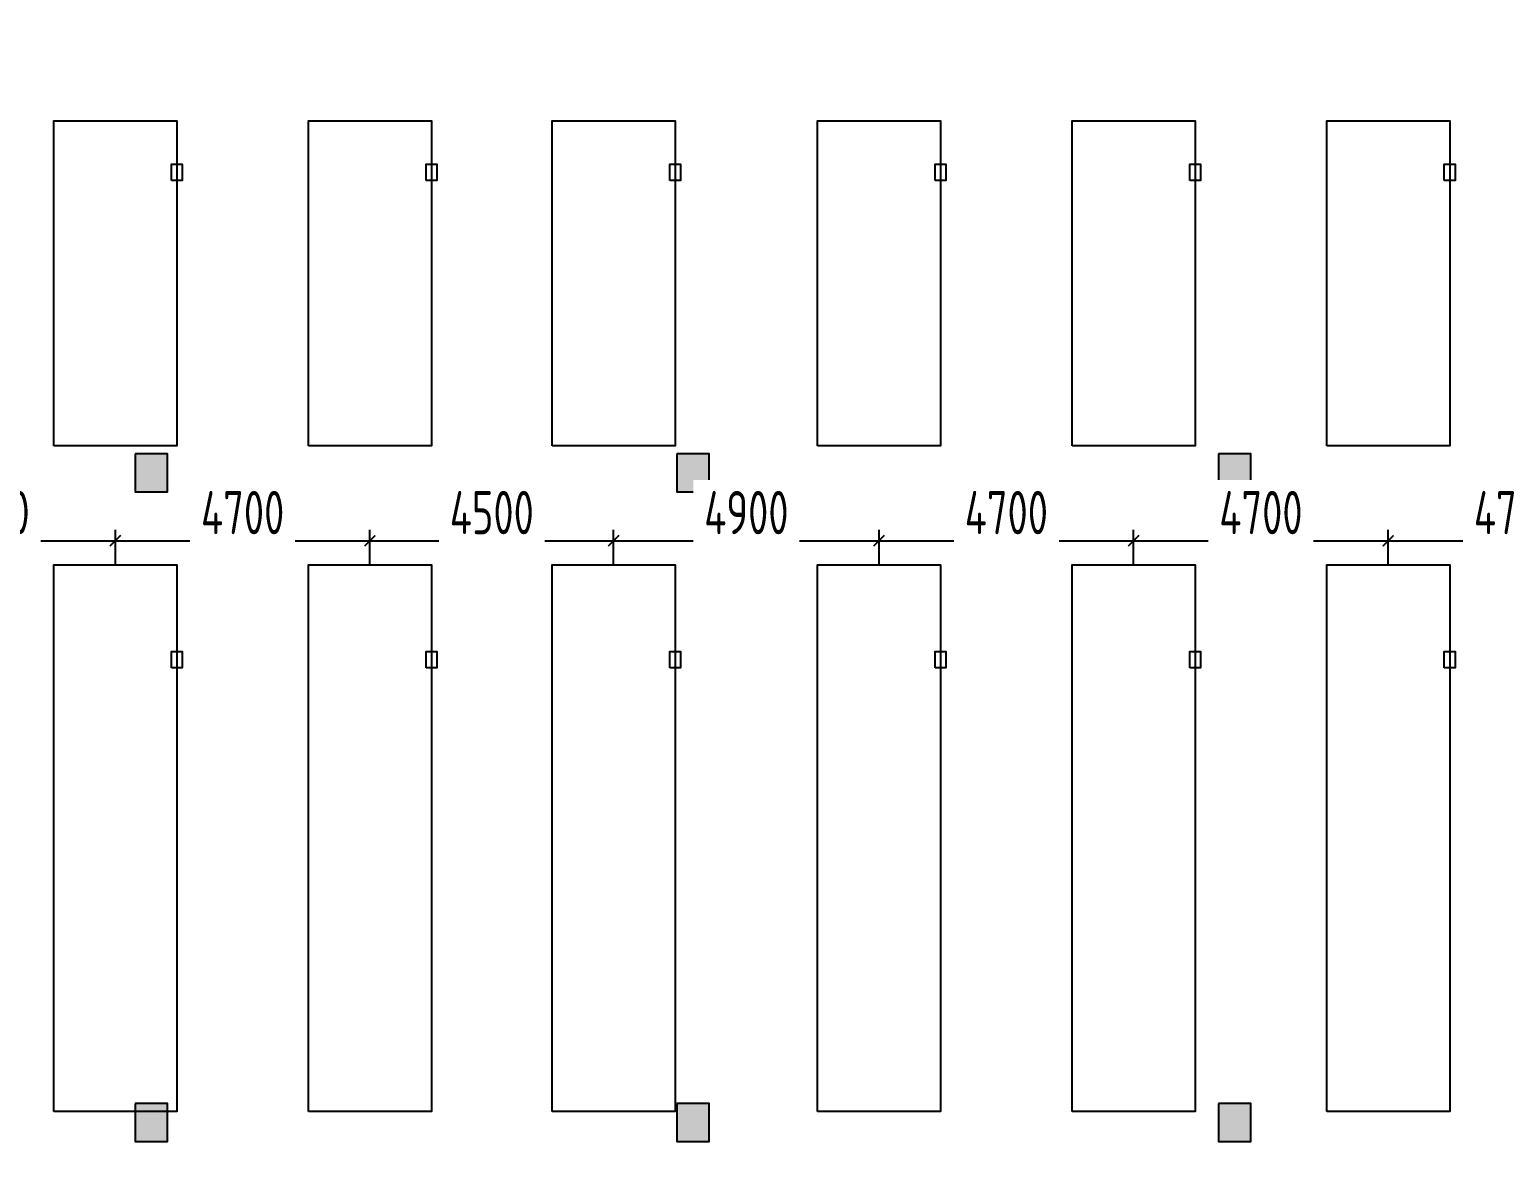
# Model space of a CAD drawing. Header units: inches. Extents: x -26985 to 86262, y -10753 to 149570.
# Drawn here: x 30181 to 57431, y 33005 to 53676 of the extents above; entities that cross this region are included whole.
import ezdxf

# ---------------------------------------------------------------- set-up
doc = ezdxf.new("R2010")
doc.units = ezdxf.units.IN
doc.header["$MEASUREMENT"] = 0
doc.layers.add('COLUMN', color=6, linetype='Continuous')
doc.layers.add('雨水管', color=7, linetype='Continuous')
doc.styles.add('JY-GB', font='gbenor.shx', dxfattribs={"width": 0.8, "bigfont": 'gbcbig.shx'})
doc.dimstyles.new('JY-800', dxfattribs={"dimscale": 400, "dimtxt": 2, "dimasz": 0.5, "dimexe": 0.5, "dimexo": 0, "dimgap": 0.3, "dimtad": 1, "dimdec": 0, "dimtxsty": 'JY-GB', "dimblk": 'ARCHTICK', "dimcen": 2.5, "dimclrd": 86, "dimclre": 86, "dimclrt": 7, "dimadec": 0, "dimazin": 0, "dimtfac": 1, "dimtdec": 0, "dimtmove": 0, "dimatfit": 3, "dimfxl": 1, "dimtfill": 1, "dimlwd": 25, "dimlwe": 25, "dimarcsym": 0})

# ---------------------------------------------------------------- blocks, each defined once
blk = doc.blocks.new('柱左')
at = {"layer": '雨水管'}
h = blk.add_hatch(color=256, dxfattribs=at)
h.paths.add_polyline_path([(26931, -42099), (26931, -42699), (27531, -42699), (27531, -42099)])
h.paths.add_polyline_path([(37351, -42099), (36751, -42099), (36751, -42699), (37351, -42699)])
h.paths.add_polyline_path([(47401, -42099), (46701, -42099), (46701, -42699), (47401, -42699)])
h.paths.add_polyline_path([(59401, -42699), (59401, -42099), (58701, -42099), (58701, -42699)])
h.paths.add_polyline_path([(68401, -42099), (67701, -42099), (67701, -42699), (68401, -42699)])
h.paths.add_polyline_path([(81461, -42699), (81461, -42099), (80761, -42099), (80761, -42699)])
h.paths.add_polyline_path([(82301, -42099), (81601, -42099), (81601, -42699), (82301, -42699)])
h.paths.add_polyline_path([(94901, -42099), (94201, -42099), (94201, -42699), (94901, -42699)])
h.paths.add_polyline_path([(102301, -42699), (102801, -42699), (102801, -42099), (102301, -42099)])
h.paths.add_polyline_path([(110851, -42699), (110851, -42099), (110251, -42099), (110251, -42699)])
h.paths.add_polyline_path([(110251, -52699), (110851, -52699), (110851, -52099), (110251, -52099)])
h.paths.add_polyline_path([(102801, -52699), (102801, -52099), (102301, -52099), (102301, -52699)])
h.paths.add_polyline_path([(94901, -52699), (94901, -52099), (94201, -52099), (94201, -52699)])
h.paths.add_polyline_path([(82301, -52099), (81601, -52099), (81601, -52699), (82301, -52699)])
h.paths.add_polyline_path([(81461, -52099), (80761, -52099), (80761, -52699), (81461, -52699)])
h.paths.add_polyline_path([(67701, -52099), (67701, -52699), (68401, -52699), (68401, -52099)])
h.paths.add_polyline_path([(58701, -52099), (58701, -52699), (59401, -52699), (59401, -52099)])
h.paths.add_polyline_path([(47401, -52699), (47401, -52099), (46701, -52099), (46701, -52699)])
h.paths.add_polyline_path([(36751, -52699), (37351, -52699), (37351, -52099), (36751, -52099)])
h.paths.add_polyline_path([(27531, -52099), (26931, -52099), (26931, -52699), (27531, -52699)])
h.paths.add_polyline_path([(26191, -52099), (26191, -52699), (26791, -52699), (26791, -52099)])
h.paths.add_polyline_path([(26191, -47699), (26791, -47699), (26791, -47099), (26191, -47099)])
h.paths.add_polyline_path([(26191, -62699), (26791, -62699), (26791, -62099), (26191, -62099)])
h.paths.add_polyline_path([(27531, -62099), (26931, -62099), (26931, -62699), (27531, -62699)])
h.paths.add_polyline_path([(36751, -62099), (36751, -62699), (37351, -62699), (37351, -62099)])
h.paths.add_polyline_path([(47401, -62699), (47401, -62099), (46701, -62099), (46701, -62699)])
h.paths.add_polyline_path([(58701, -62699), (59401, -62699), (59401, -62099), (58701, -62099)])
h.paths.add_polyline_path([(68401, -62099), (67701, -62099), (67701, -62699), (68401, -62699)])
h.paths.add_polyline_path([(82301, -62699), (82301, -62099), (81601, -62099), (81601, -62699)])
h.paths.add_polyline_path([(81461, -62099), (80761, -62099), (80761, -62699), (81461, -62699)])
h.paths.add_polyline_path([(94901, -62699), (94901, -62099), (94201, -62099), (94201, -62699)])
h.paths.add_polyline_path([(110851, -62699), (110851, -62099), (110251, -62099), (110251, -62699)])
h.paths.add_polyline_path([(110851, -72049), (110251, -72049), (110251, -72749), (110851, -72749)])
h.paths.add_polyline_path([(102301, -72749), (102801, -72749), (102801, -72049), (102301, -72049)])
h.paths.add_polyline_path([(94901, -72049), (94201, -72049), (94201, -72749), (94901, -72749)])
h.paths.add_polyline_path([(110251, -84019), (110851, -84019), (110851, -83319), (110251, -83319)])
h.paths.add_polyline_path([(102301, -84019), (102801, -84019), (102801, -83319), (102301, -83319)])
h.paths.add_polyline_path([(94901, -84019), (94901, -83319), (94201, -83319), (94201, -84019)])
h.paths.add_polyline_path([(81601, -84019), (82301, -84019), (82301, -83319), (81601, -83319)])
h.paths.add_polyline_path([(80861, -84019), (81461, -84019), (81461, -83619), (80861, -83619)])
h.paths.add_polyline_path([(81461, -80499), (81461, -80099), (80861, -80099), (80861, -80499)])
h.paths.add_polyline_path([(82301, -72049), (81601, -72049), (81601, -72749), (82301, -72749)])
h.paths.add_polyline_path([(80761, -72699), (81461, -72699), (81461, -72099), (80761, -72099)])
h.paths.add_polyline_path([(68401, -72749), (68401, -72049), (67701, -72049), (67701, -72749)])
h.paths.add_polyline_path([(72891, -80099), (72891, -80499), (73491, -80499), (73491, -80099)])
h.paths.add_polyline_path([(73491, -84019), (73491, -83619), (72891, -83619), (72891, -84019)])
h.paths.add_polyline_path([(67751, -84019), (68351, -84019), (68351, -83319), (67751, -83319)])
h.paths.add_polyline_path([(58701, -83319), (58701, -84019), (59401, -84019), (59401, -83319)])
h.paths.add_polyline_path([(59401, -72049), (58701, -72049), (58701, -72749), (59401, -72749)])
h.paths.add_polyline_path([(46701, -72749), (47401, -72749), (47401, -72049), (46701, -72049)])
h.paths.add_polyline_path([(47401, -83319), (46701, -83319), (46701, -84019), (47401, -84019)])
h.paths.add_polyline_path([(36751, -84019), (37351, -84019), (37351, -83319), (36751, -83319)])
h.paths.add_polyline_path([(37351, -72049), (36751, -72049), (36751, -72749), (37351, -72749)])
h.paths.add_polyline_path([(27531, -72049), (26931, -72049), (26931, -72749), (27531, -72749)])
h.paths.add_polyline_path([(26791, -72099), (26191, -72099), (26191, -72699), (26791, -72699)])
h.paths.add_polyline_path([(26791, -83619), (26191, -83619), (26191, -84019), (26791, -84019)])
h.paths.add_polyline_path([(27531, -83319), (26931, -83319), (26931, -84019), (27531, -84019)])
at = {"layer": 'COLUMN'}
for points in [[(47401, -42099), (46701, -42099), (46701, -42699), (47401, -42699)], [(59401, -42099), (58701, -42099), (58701, -42699), (59401, -42699)], [(47401, -52099), (46701, -52099), (46701, -52699), (47401, -52699)], [(59401, -52099), (58701, -52099), (58701, -52699), (59401, -52699)], [(47401, -62099), (46701, -62099), (46701, -62699), (47401, -62699)], [(59401, -62099), (58701, -62099), (58701, -62699), (59401, -62699)]]:
    blk.add_lwpolyline(points, close=True, dxfattribs=at)
blk = doc.blocks.new('模块三')
at = {"color": 6}
for points in [[(376395, -26131), (386495, -26131), (386495, -28401), (376395, -28401), (376395, -26131)], [(388695, -26131), (394695, -26131), (394695, -28401), (388695, -28401), (388695, -26131)], [(376395, -30831), (386495, -30831), (386495, -33101), (376395, -33101), (376395, -30831)], [(388695, -30831), (394695, -30831), (394695, -33101), (388695, -33101), (388695, -30831)], [(376395, -35331), (386495, -35331), (386495, -37601), (376395, -37601), (376395, -35331)], [(388695, -35331), (394695, -35331), (394695, -37601), (388695, -37601), (388695, -35331)], [(376395, -40231), (386495, -40231), (386495, -42501), (376395, -42501), (376395, -40231)], [(388695, -40231), (394695, -40231), (394695, -42501), (388695, -42501), (388695, -40231)], [(376395, -44931), (386495, -44931), (386495, -47201), (376395, -47201), (376395, -44931)], [(388695, -44931), (394695, -44931), (394695, -47201), (388695, -47201), (388695, -44931)], [(376395, -49631), (386495, -49631), (386495, -51901), (376395, -51901), (376395, -49631)], [(388695, -49631), (394695, -49631), (394695, -51901), (388695, -51901), (388695, -49631)]]:
    blk.add_lwpolyline(points, dxfattribs=at)
at = {"color": 1}
for points in [[(384595, -28301), (384895, -28301), (384895, -28501), (384595, -28501), (384595, -28301)], [(393595, -28301), (393895, -28301), (393895, -28501), (393595, -28501), (393595, -28301)], [(384595, -33001), (384895, -33001), (384895, -33201), (384595, -33201), (384595, -33001)], [(393595, -33001), (393895, -33001), (393895, -33201), (393595, -33201), (393595, -33001)], [(384595, -37501), (384895, -37501), (384895, -37701), (384595, -37701), (384595, -37501)], [(393595, -37501), (393895, -37501), (393895, -37701), (393595, -37701), (393595, -37501)], [(384595, -42401), (384895, -42401), (384895, -42601), (384595, -42601), (384595, -42401)], [(393595, -42401), (393895, -42401), (393895, -42601), (393595, -42601), (393595, -42401)], [(384595, -47101), (384895, -47101), (384895, -47301), (384595, -47301), (384595, -47101)], [(393595, -47101), (393895, -47101), (393895, -47301), (393595, -47301), (393595, -47101)], [(384595, -51801), (384895, -51801), (384895, -52001), (384595, -52001), (384595, -51801)], [(393595, -51801), (393895, -51801), (393895, -52001), (393595, -52001), (393595, -51801)]]:
    blk.add_lwpolyline(points, dxfattribs=at)
blk = doc.blocks.new('_ArchTick')
at = {"color": 0, "linetype": 'ByBlock', "const_width": 0.15}
blk.add_lwpolyline([(-0.5, -0.5), (0.5, 0.5)], dxfattribs=at)
blk = doc.blocks.new('*D200')
at = {"color": 86, "linetype": 'Continuous', "lineweight": 25, "transparency": 16777216}
for p, q in [((27066, 43787), (27066, 44432)), ((31766, 43787), (31766, 44432)), ((27066, 44232), (31766, 44232))]:
    blk.add_line(p, q, dxfattribs=at)
at = {"layer": 'Defpoints', "color": 0, "linetype": 'Continuous', "transparency": 16777216}
for p in [(31766, 44232), (27066, 43787), (31766, 43787)]:
    blk.add_point(p, dxfattribs=at)
at = {"color": 86, "linetype": 'Continuous', "lineweight": 25, "transparency": 16777216, "xscale": 200, "yscale": 200, "zscale": 200, "rotation": 180}
blk.add_blockref('_ArchTick', (27066, 44232), dxfattribs=at)
at = {"color": 86, "linetype": 'Continuous', "lineweight": 25, "transparency": 16777216, "xscale": 200, "yscale": 200, "zscale": 200}
blk.add_blockref('_ArchTick', (31766, 44232), dxfattribs=at)
at = {"color": 7, "linetype": 'Continuous', "lineweight": -3, "transparency": 16777216, "insert": (29416, 44752), "char_height": 800, "attachment_point": 5, "style": 'JY-GB', "bg_fill": 3, "box_fill_scale": 1.25, "bg_fill_color": 256, "bg_fill_true_color": 13158600, "bg_fill_transparency": 0}
blk.add_mtext('4700', dxfattribs=at)
blk = doc.blocks.new('*D201')
at = {"color": 86, "linetype": 'Continuous', "lineweight": 25, "transparency": 16777216}
for p, q in [((31766, 43787), (31766, 44432)), ((36466, 43787), (36466, 44432)), ((31766, 44232), (36466, 44232))]:
    blk.add_line(p, q, dxfattribs=at)
at = {"layer": 'Defpoints', "color": 0, "linetype": 'Continuous', "transparency": 16777216}
for p in [(36466, 44232), (31766, 43787), (36466, 43787)]:
    blk.add_point(p, dxfattribs=at)
at = {"color": 86, "linetype": 'Continuous', "lineweight": 25, "transparency": 16777216, "xscale": 200, "yscale": 200, "zscale": 200, "rotation": 180}
blk.add_blockref('_ArchTick', (31766, 44232), dxfattribs=at)
at = {"color": 86, "linetype": 'Continuous', "lineweight": 25, "transparency": 16777216, "xscale": 200, "yscale": 200, "zscale": 200}
blk.add_blockref('_ArchTick', (36466, 44232), dxfattribs=at)
at = {"color": 7, "linetype": 'Continuous', "lineweight": -3, "transparency": 16777216, "insert": (34116, 44752), "char_height": 800, "attachment_point": 5, "style": 'JY-GB', "bg_fill": 3, "box_fill_scale": 1.25, "bg_fill_color": 256, "bg_fill_true_color": 13158600, "bg_fill_transparency": 0}
blk.add_mtext('4700', dxfattribs=at)
blk = doc.blocks.new('*D202')
at = {"color": 86, "linetype": 'Continuous', "lineweight": 25, "transparency": 16777216}
for p, q in [((36466, 43787), (36466, 44432)), ((40966, 43787), (40966, 44432)), ((36466, 44232), (40966, 44232))]:
    blk.add_line(p, q, dxfattribs=at)
at = {"layer": 'Defpoints', "color": 0, "linetype": 'Continuous', "transparency": 16777216}
for p in [(40966, 44232), (36466, 43787), (40966, 43787)]:
    blk.add_point(p, dxfattribs=at)
at = {"color": 86, "linetype": 'Continuous', "lineweight": 25, "transparency": 16777216, "xscale": 200, "yscale": 200, "zscale": 200, "rotation": 180}
blk.add_blockref('_ArchTick', (36466, 44232), dxfattribs=at)
at = {"color": 86, "linetype": 'Continuous', "lineweight": 25, "transparency": 16777216, "xscale": 200, "yscale": 200, "zscale": 200}
blk.add_blockref('_ArchTick', (40966, 44232), dxfattribs=at)
at = {"color": 7, "linetype": 'Continuous', "lineweight": -3, "transparency": 16777216, "insert": (38716, 44752), "char_height": 800, "attachment_point": 5, "style": 'JY-GB', "bg_fill": 3, "box_fill_scale": 1.25, "bg_fill_color": 256, "bg_fill_true_color": 13158600, "bg_fill_transparency": 0}
blk.add_mtext('4500', dxfattribs=at)
blk = doc.blocks.new('*D203')
at = {"color": 86, "linetype": 'Continuous', "lineweight": 25, "transparency": 16777216}
for p, q in [((40966, 43787), (40966, 44432)), ((45866, 43787), (45866, 44432)), ((40966, 44232), (45866, 44232))]:
    blk.add_line(p, q, dxfattribs=at)
at = {"layer": 'Defpoints', "color": 0, "linetype": 'Continuous', "transparency": 16777216}
for p in [(45866, 44232), (40966, 43787), (45866, 43787)]:
    blk.add_point(p, dxfattribs=at)
at = {"color": 86, "linetype": 'Continuous', "lineweight": 25, "transparency": 16777216, "xscale": 200, "yscale": 200, "zscale": 200, "rotation": 180}
blk.add_blockref('_ArchTick', (40966, 44232), dxfattribs=at)
at = {"color": 86, "linetype": 'Continuous', "lineweight": 25, "transparency": 16777216, "xscale": 200, "yscale": 200, "zscale": 200}
blk.add_blockref('_ArchTick', (45866, 44232), dxfattribs=at)
at = {"color": 7, "linetype": 'Continuous', "lineweight": -3, "transparency": 16777216, "insert": (43416, 44752), "char_height": 800, "attachment_point": 5, "style": 'JY-GB', "bg_fill": 3, "box_fill_scale": 1.25, "bg_fill_color": 256, "bg_fill_true_color": 13158600, "bg_fill_transparency": 0}
blk.add_mtext('4900', dxfattribs=at)
blk = doc.blocks.new('*D204')
at = {"color": 86, "linetype": 'Continuous', "lineweight": 25, "transparency": 16777216}
for p, q in [((45866, 43787), (45866, 44432)), ((50566, 43787), (50566, 44432)), ((45866, 44232), (50566, 44232))]:
    blk.add_line(p, q, dxfattribs=at)
at = {"layer": 'Defpoints', "color": 0, "linetype": 'Continuous', "transparency": 16777216}
for p in [(50566, 44232), (45866, 43787), (50566, 43787)]:
    blk.add_point(p, dxfattribs=at)
at = {"color": 86, "linetype": 'Continuous', "lineweight": 25, "transparency": 16777216, "xscale": 200, "yscale": 200, "zscale": 200, "rotation": 180}
blk.add_blockref('_ArchTick', (45866, 44232), dxfattribs=at)
at = {"color": 86, "linetype": 'Continuous', "lineweight": 25, "transparency": 16777216, "xscale": 200, "yscale": 200, "zscale": 200}
blk.add_blockref('_ArchTick', (50566, 44232), dxfattribs=at)
at = {"color": 7, "linetype": 'Continuous', "lineweight": -3, "transparency": 16777216, "insert": (48216, 44752), "char_height": 800, "attachment_point": 5, "style": 'JY-GB', "bg_fill": 3, "box_fill_scale": 1.25, "bg_fill_color": 256, "bg_fill_true_color": 13158600, "bg_fill_transparency": 0}
blk.add_mtext('4700', dxfattribs=at)
blk = doc.blocks.new('*D205')
at = {"color": 86, "linetype": 'Continuous', "lineweight": 25, "transparency": 16777216}
for p, q in [((50566, 43787), (50566, 44432)), ((55266, 43787), (55266, 44432)), ((50566, 44232), (55266, 44232))]:
    blk.add_line(p, q, dxfattribs=at)
at = {"layer": 'Defpoints', "color": 0, "linetype": 'Continuous', "transparency": 16777216}
for p in [(55266, 44232), (50566, 43787), (55266, 43787)]:
    blk.add_point(p, dxfattribs=at)
at = {"color": 86, "linetype": 'Continuous', "lineweight": 25, "transparency": 16777216, "xscale": 200, "yscale": 200, "zscale": 200, "rotation": 180}
blk.add_blockref('_ArchTick', (50566, 44232), dxfattribs=at)
at = {"color": 86, "linetype": 'Continuous', "lineweight": 25, "transparency": 16777216, "xscale": 200, "yscale": 200, "zscale": 200}
blk.add_blockref('_ArchTick', (55266, 44232), dxfattribs=at)
at = {"color": 7, "linetype": 'Continuous', "lineweight": -3, "transparency": 16777216, "insert": (52916, 44752), "char_height": 800, "attachment_point": 5, "style": 'JY-GB', "bg_fill": 3, "box_fill_scale": 1.25, "bg_fill_color": 256, "bg_fill_true_color": 13158600, "bg_fill_transparency": 0}
blk.add_mtext('4700', dxfattribs=at)
blk = doc.blocks.new('*D206')
at = {"color": 86, "linetype": 'Continuous', "lineweight": 25, "transparency": 16777216}
for p, q in [((55266, 43787), (55266, 44432)), ((59966, 43787), (59966, 44432)), ((55266, 44232), (59966, 44232))]:
    blk.add_line(p, q, dxfattribs=at)
at = {"layer": 'Defpoints', "color": 0, "linetype": 'Continuous', "transparency": 16777216}
for p in [(59966, 44232), (55266, 43787), (59966, 43787)]:
    blk.add_point(p, dxfattribs=at)
at = {"color": 86, "linetype": 'Continuous', "lineweight": 25, "transparency": 16777216, "xscale": 200, "yscale": 200, "zscale": 200, "rotation": 180}
blk.add_blockref('_ArchTick', (55266, 44232), dxfattribs=at)
at = {"color": 86, "linetype": 'Continuous', "lineweight": 25, "transparency": 16777216, "xscale": 200, "yscale": 200, "zscale": 200}
blk.add_blockref('_ArchTick', (59966, 44232), dxfattribs=at)
at = {"color": 7, "linetype": 'Continuous', "lineweight": -3, "transparency": 16777216, "insert": (57616, 44752), "char_height": 800, "attachment_point": 5, "style": 'JY-GB', "bg_fill": 3, "box_fill_scale": 1.25, "bg_fill_color": 256, "bg_fill_true_color": 13158600, "bg_fill_transparency": 0}
blk.add_mtext('4700', dxfattribs=at)

msp = doc.modelspace()

# ---------------------------------------------------------------- block references
at = {"rotation": 90}
msp.add_blockref('模块三', (4500.6, -342708.6), dxfattribs=at)
at = {"layer": '雨水管', "rotation": 90}
msp.add_blockref('柱左', (-9967.7, -13564.5), dxfattribs=at)

# ---------------------------------------------------------------- next in the draw order: dimensions: what is measured, and where the dimension line sits
at = {"color": 0, "linetype": 'Continuous', "lineweight": -3}
dim = msp.add_linear_dim(base=(31766.4, 44231.9), p1=(27066.4, 43786.9), p2=(31766.4, 43786.9), dimstyle='JY-800', override={"dimtmove": 1}, dxfattribs=at)
dim.commit()
dim.dimension.update_dxf_attribs({"geometry": '*D200', "text_midpoint": (29416.4, 44751.9)})

# ---------------------------------------------------------------- next in the draw order: dimensions: what is measured, and where the dimension line sits
dim = msp.add_linear_dim(base=(36466.4, 44231.9), p1=(31766.4, 43786.9), p2=(36466.4, 43786.9), dimstyle='JY-800', override={"dimtmove": 1}, dxfattribs=at)
dim.commit()
dim.dimension.update_dxf_attribs({"geometry": '*D201', "text_midpoint": (34116.4, 44751.9)})

# ---------------------------------------------------------------- next in the draw order: dimensions: what is measured, and where the dimension line sits
dim = msp.add_linear_dim(base=(40966.4, 44231.9), p1=(36466.4, 43786.9), p2=(40966.4, 43786.9), dimstyle='JY-800', override={"dimtmove": 1}, dxfattribs=at)
dim.commit()
dim.dimension.update_dxf_attribs({"geometry": '*D202', "text_midpoint": (38716.4, 44751.9)})

# ---------------------------------------------------------------- next in the draw order: dimensions: what is measured, and where the dimension line sits
dim = msp.add_linear_dim(base=(45866.4, 44231.9), p1=(40966.4, 43786.9), p2=(45866.4, 43786.9), dimstyle='JY-800', override={"dimtmove": 1}, dxfattribs=at)
dim.commit()
dim.dimension.update_dxf_attribs({"geometry": '*D203', "text_midpoint": (43416.4, 44751.9)})

# ---------------------------------------------------------------- next in the draw order: dimensions: what is measured, and where the dimension line sits
dim = msp.add_linear_dim(base=(50566.4, 44231.9), p1=(45866.4, 43786.9), p2=(50566.4, 43786.9), dimstyle='JY-800', override={"dimtmove": 1}, dxfattribs=at)
dim.commit()
dim.dimension.update_dxf_attribs({"geometry": '*D204', "text_midpoint": (48216.4, 44751.9)})

# ---------------------------------------------------------------- next in the draw order: dimensions: what is measured, and where the dimension line sits
dim = msp.add_linear_dim(base=(55266.4, 44231.9), p1=(50566.4, 43786.9), p2=(55266.4, 43786.9), dimstyle='JY-800', override={"dimtmove": 1}, dxfattribs=at)
dim.commit()
dim.dimension.update_dxf_attribs({"geometry": '*D205', "text_midpoint": (52916.4, 44751.9)})

# ---------------------------------------------------------------- next in the draw order: dimensions: what is measured, and where the dimension line sits
dim = msp.add_linear_dim(base=(59966.4, 44231.9), p1=(55266.4, 43786.9), p2=(59966.4, 43786.9), dimstyle='JY-800', override={"dimtmove": 1}, dxfattribs=at)
dim.commit()
dim.dimension.update_dxf_attribs({"geometry": '*D206', "text_midpoint": (57616.4, 44751.9)})

doc.saveas('drawing.dxf')
